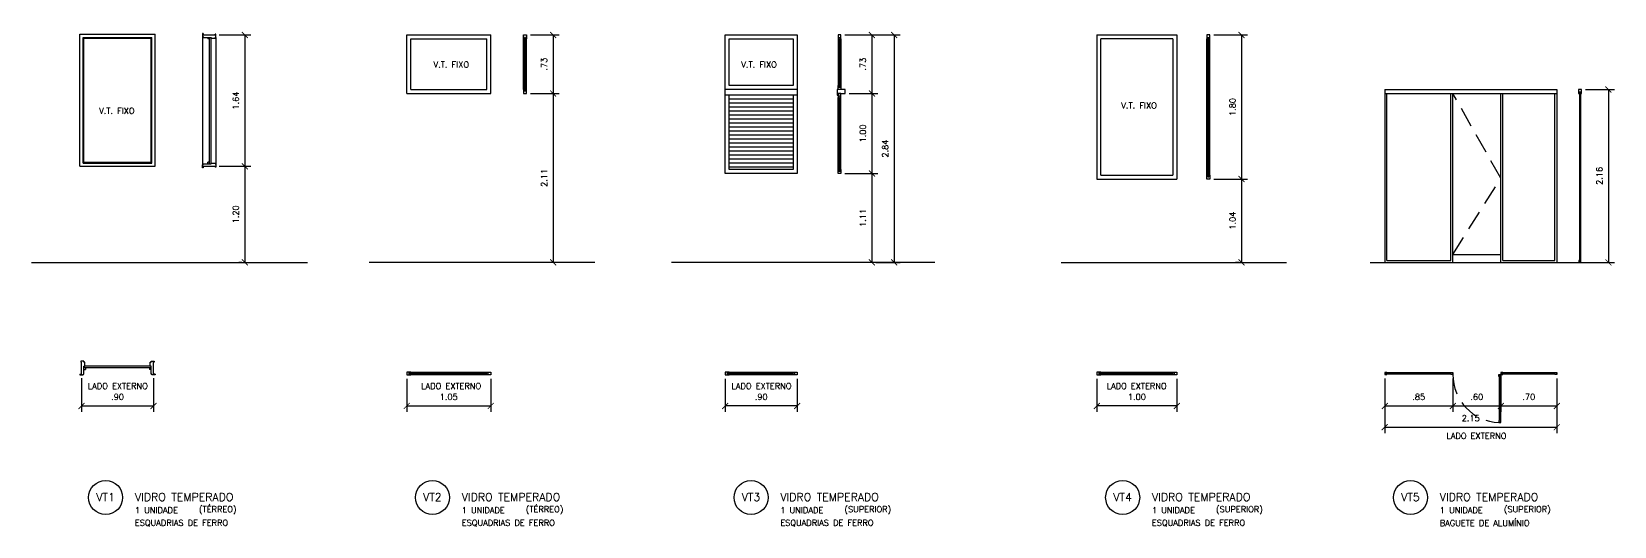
# Model space of a CAD drawing. Header units: millimetres. Extents: x 193 to 586, y 108 to 133.
# Drawn here: x 457.36 to 477.14, y 125.86 to 132.04 of the extents above; entities that cross this region are included whole.
import ezdxf

# ---------------------------------------------------------------- set-up
doc = ezdxf.new("R2010")
doc.units = ezdxf.units.MM
doc.linetypes.add('HIDDEN', pattern=[0.375, 0.25, -0.125])
for name, color, linetype in [('CAIX', 2, 'Continuous'), ('CAIXN', 7, 'Continuous'), ('COTAS', 1, 'Continuous'), ('LPROJ', 7, 'HIDDEN'), ('LVISTA01', 8, 'Continuous'), ('LVISTA02', 1, 'Continuous'), ('REVEST', 2, 'Continuous')]:
    doc.layers.add(name, color=color, linetype=linetype)
doc.styles.add('100-50', font='romans.shx', dxfattribs={"height": 0.125})
doc.styles.add('60-50', font='romans.shx', dxfattribs={"height": 0.075})
doc.dimstyles.new('50', dxfattribs={"dimtxt": 0.1, "dimasz": 2.5, "dimexe": 1.25, "dimexo": 0.625, "dimgap": 0.075, "dimtad": 1, "dimzin": 0, "dimdsep": 46, "dimtxsty": '60-50', "dimcen": 2.5, "dimclrt": 3, "dimadec": 0, "dimazin": 0, "dimtfac": 1, "dimtmove": 0, "dimatfit": 3, "dimfxl": 1, "dimarcsym": 0})

# ---------------------------------------------------------------- blocks, each defined once
blk = doc.blocks.new('_ARCHTICK')
at = {"color": 0, "linetype": 'ByBlock', "const_width": 0.15}
blk.add_lwpolyline([(-0.5, -0.5), (0.5, 0.5)], dxfattribs=at)
blk = doc.blocks.new('*D160')
at = {"color": 0, "linetype": 'ByBlock'}
for p, q in [((216.039, 234.79), (216.434, 234.79)), ((216.359, 234.79), (216.359, 233.15)), ((216.039, 233.15), (216.434, 233.15))]:
    blk.add_line(p, q, dxfattribs=at)
at = {"layer": 'DEFPOINTS', "color": 0, "linetype": 'ByBlock'}
for p in [(215.989, 234.79), (215.989, 233.15), (216.359, 233.15)]:
    blk.add_point(p, dxfattribs=at)
at = {"color": 0, "linetype": 'ByBlock', "xscale": 0.075, "yscale": 0.075, "zscale": 0.075}
for p, rotation in [((216.359, 234.79), 90), ((216.359, 233.15), 270)]:
    blk.add_blockref('_ARCHTICK', p, dxfattribs=dict(at, rotation=rotation))
at = {"color": 3, "linetype": 'ByBlock', "insert": (216.246, 233.97), "char_height": 0.075, "attachment_point": 5, "rotation": 90, "style": '60-50'}
blk.add_mtext('1.64', dxfattribs=at)
blk = doc.blocks.new('*D161')
at = {"color": 0, "linetype": 'ByBlock'}
for p, q in [((216.359, 233.15), (216.359, 231.95)), ((216.323, 231.95), (216.284, 231.95))]:
    blk.add_line(p, q, dxfattribs=at)
at = {"layer": 'DEFPOINTS', "color": 0, "linetype": 'ByBlock'}
for p in [(215.989, 233.15), (216.359, 231.95), (216.373, 231.95)]:
    blk.add_point(p, dxfattribs=at)
at = {"color": 0, "linetype": 'ByBlock', "xscale": 0.075, "yscale": 0.075, "zscale": 0.075}
for p, rotation in [((216.359, 233.15), 90), ((216.359, 231.95), 270)]:
    blk.add_blockref('_ARCHTICK', p, dxfattribs=dict(at, rotation=rotation))
at = {"color": 3, "linetype": 'ByBlock', "insert": (216.246, 232.55), "char_height": 0.075, "attachment_point": 5, "rotation": 90, "style": '60-50'}
blk.add_mtext('1.20', dxfattribs=at)
blk = doc.blocks.new('*D162')
at = {"color": 0, "linetype": 'ByBlock'}
for p, q in [((214.318, 230.504), (214.318, 230.081)), ((215.218, 230.504), (215.218, 230.081)), ((214.318, 230.156), (215.218, 230.156))]:
    blk.add_line(p, q, dxfattribs=at)
at = {"layer": 'DEFPOINTS', "color": 0, "linetype": 'ByBlock'}
for p in [(214.318, 230.554), (215.218, 230.554), (215.218, 230.156)]:
    blk.add_point(p, dxfattribs=at)
at = {"color": 0, "linetype": 'ByBlock', "xscale": 0.075, "yscale": 0.075, "zscale": 0.075, "rotation": 180}
blk.add_blockref('_ARCHTICK', (214.318, 230.156), dxfattribs=at)
at = {"color": 0, "linetype": 'ByBlock', "xscale": 0.075, "yscale": 0.075, "zscale": 0.075}
blk.add_blockref('_ARCHTICK', (215.218, 230.156), dxfattribs=at)
at = {"color": 3, "linetype": 'ByBlock', "insert": (214.768, 230.269), "char_height": 0.075, "attachment_point": 5, "style": '60-50'}
blk.add_mtext('.90', dxfattribs=at)
blk = doc.blocks.new('*D163')
at = {"color": 0, "linetype": 'ByBlock'}
for p, q in [((219.157, 234.79), (219.515, 234.79)), ((219.44, 234.79), (219.44, 234.06)), ((219.157, 234.06), (219.515, 234.06))]:
    blk.add_line(p, q, dxfattribs=at)
at = {"layer": 'DEFPOINTS', "color": 0, "linetype": 'ByBlock'}
for p in [(219.107, 234.79), (219.107, 234.06), (219.44, 234.06)]:
    blk.add_point(p, dxfattribs=at)
at = {"color": 0, "linetype": 'ByBlock', "xscale": 0.075, "yscale": 0.075, "zscale": 0.075}
for p, rotation in [((219.44, 234.79), 90), ((219.44, 234.06), 270)]:
    blk.add_blockref('_ARCHTICK', p, dxfattribs=dict(at, rotation=rotation))
at = {"color": 3, "linetype": 'ByBlock', "insert": (219.327, 234.425), "char_height": 0.075, "attachment_point": 5, "rotation": 90, "style": '60-50'}
blk.add_mtext('.73', dxfattribs=at)
blk = doc.blocks.new('*D164')
at = {"color": 0, "linetype": 'ByBlock'}
for p, q in [((219.44, 234.06), (219.44, 231.95)), ((219.41, 231.95), (219.365, 231.95))]:
    blk.add_line(p, q, dxfattribs=at)
at = {"layer": 'DEFPOINTS', "color": 0, "linetype": 'ByBlock'}
for p in [(219.107, 234.06), (219.44, 231.95), (219.46, 231.95)]:
    blk.add_point(p, dxfattribs=at)
at = {"color": 0, "linetype": 'ByBlock', "xscale": 0.075, "yscale": 0.075, "zscale": 0.075}
for p, rotation in [((219.44, 234.06), 90), ((219.44, 231.95), 270)]:
    blk.add_blockref('_ARCHTICK', p, dxfattribs=dict(at, rotation=rotation))
at = {"color": 3, "linetype": 'ByBlock', "insert": (219.327, 233.005), "char_height": 0.075, "attachment_point": 5, "rotation": 90, "style": '60-50'}
blk.add_mtext('2.11', dxfattribs=at)
blk = doc.blocks.new('*D165')
at = {"color": 0, "linetype": 'ByBlock'}
for p, q in [((217.611, 230.494), (217.611, 230.081)), ((218.661, 230.494), (218.661, 230.081)), ((217.611, 230.156), (218.661, 230.156))]:
    blk.add_line(p, q, dxfattribs=at)
at = {"layer": 'DEFPOINTS', "color": 0, "linetype": 'ByBlock'}
for p in [(217.611, 230.544), (218.661, 230.544), (218.661, 230.156)]:
    blk.add_point(p, dxfattribs=at)
at = {"color": 0, "linetype": 'ByBlock', "xscale": 0.075, "yscale": 0.075, "zscale": 0.075, "rotation": 180}
blk.add_blockref('_ARCHTICK', (217.611, 230.156), dxfattribs=at)
at = {"color": 0, "linetype": 'ByBlock', "xscale": 0.075, "yscale": 0.075, "zscale": 0.075}
blk.add_blockref('_ARCHTICK', (218.661, 230.156), dxfattribs=at)
at = {"color": 3, "linetype": 'ByBlock', "insert": (218.136, 230.269), "char_height": 0.075, "attachment_point": 5, "style": '60-50'}
blk.add_mtext('1.05', dxfattribs=at)
blk = doc.blocks.new('*D166')
at = {"color": 0, "linetype": 'ByBlock'}
for p, q in [((220.707, 230.494), (220.707, 230.081)), ((221.607, 230.494), (221.607, 230.081)), ((221.607, 230.156), (220.707, 230.156))]:
    blk.add_line(p, q, dxfattribs=at)
at = {"layer": 'DEFPOINTS', "color": 0, "linetype": 'ByBlock'}
for p in [(220.707, 230.544), (221.607, 230.544), (220.707, 230.156)]:
    blk.add_point(p, dxfattribs=at)
at = {"color": 0, "linetype": 'ByBlock', "xscale": 0.075, "yscale": 0.075, "zscale": 0.075}
for p, rotation in [((220.707, 230.156), 179.9999999999928), ((221.607, 230.156), 359.9999999999928)]:
    blk.add_blockref('_ARCHTICK', p, dxfattribs=dict(at, rotation=rotation))
at = {"color": 3, "linetype": 'ByBlock', "insert": (221.157, 230.269), "char_height": 0.075, "attachment_point": 5, "style": '60-50'}
blk.add_mtext('.90', dxfattribs=at)
blk = doc.blocks.new('*D167')
at = {"color": 0, "linetype": 'ByBlock'}
for p, q in [((222.201, 234.79), (222.615, 234.79)), ((222.54, 234.79), (222.54, 234.06)), ((222.254, 234.06), (222.615, 234.06))]:
    blk.add_line(p, q, dxfattribs=at)
at = {"layer": 'DEFPOINTS', "color": 0, "linetype": 'ByBlock'}
for p in [(222.151, 234.79), (222.204, 234.06), (222.54, 234.06)]:
    blk.add_point(p, dxfattribs=at)
at = {"color": 0, "linetype": 'ByBlock', "xscale": 0.075, "yscale": 0.075, "zscale": 0.075}
for p, rotation in [((222.54, 234.79), 90), ((222.54, 234.06), 270)]:
    blk.add_blockref('_ARCHTICK', p, dxfattribs=dict(at, rotation=rotation))
at = {"color": 3, "linetype": 'ByBlock', "insert": (222.427, 234.425), "char_height": 0.075, "attachment_point": 5, "rotation": 90, "style": '60-50'}
blk.add_mtext('.73', dxfattribs=at)
blk = doc.blocks.new('*D168')
at = {"color": 0, "linetype": 'ByBlock'}
for p, q in [((222.54, 234.06), (222.54, 233.06)), ((222.201, 233.06), (222.615, 233.06))]:
    blk.add_line(p, q, dxfattribs=at)
at = {"layer": 'DEFPOINTS', "color": 0, "linetype": 'ByBlock'}
for p in [(222.204, 234.06), (222.151, 233.06), (222.54, 233.06)]:
    blk.add_point(p, dxfattribs=at)
at = {"color": 0, "linetype": 'ByBlock', "xscale": 0.075, "yscale": 0.075, "zscale": 0.075}
for p, rotation in [((222.54, 234.06), 90), ((222.54, 233.06), 270)]:
    blk.add_blockref('_ARCHTICK', p, dxfattribs=dict(at, rotation=rotation))
at = {"color": 3, "linetype": 'ByBlock', "insert": (222.427, 233.56), "char_height": 0.075, "attachment_point": 5, "rotation": 90, "style": '60-50'}
blk.add_mtext('1.00', dxfattribs=at)
blk = doc.blocks.new('*D169')
at = {"color": 0, "linetype": 'ByBlock'}
for p, q in [((222.54, 233.06), (222.54, 231.95)), ((222.547, 231.95), (222.465, 231.95))]:
    blk.add_line(p, q, dxfattribs=at)
at = {"layer": 'DEFPOINTS', "color": 0, "linetype": 'ByBlock'}
for p in [(222.151, 233.06), (222.54, 231.95), (222.597, 231.95)]:
    blk.add_point(p, dxfattribs=at)
at = {"color": 0, "linetype": 'ByBlock', "xscale": 0.075, "yscale": 0.075, "zscale": 0.075}
for p, rotation in [((222.54, 233.06), 90), ((222.54, 231.95), 270)]:
    blk.add_blockref('_ARCHTICK', p, dxfattribs=dict(at, rotation=rotation))
at = {"color": 3, "linetype": 'ByBlock', "insert": (222.427, 232.505), "char_height": 0.075, "attachment_point": 5, "rotation": 90, "style": '60-50'}
blk.add_mtext('1.11', dxfattribs=at)
blk = doc.blocks.new('*D170')
at = {"color": 0, "linetype": 'ByBlock'}
for p, q in [((222.59, 234.79), (222.894, 234.79)), ((222.819, 234.79), (222.819, 231.95)), ((222.59, 231.95), (222.894, 231.95))]:
    blk.add_line(p, q, dxfattribs=at)
at = {"layer": 'DEFPOINTS', "color": 0, "linetype": 'ByBlock'}
for p in [(222.54, 234.79), (222.54, 231.95), (222.819, 231.95)]:
    blk.add_point(p, dxfattribs=at)
at = {"color": 0, "linetype": 'ByBlock', "xscale": 0.075, "yscale": 0.075, "zscale": 0.075}
for p, rotation in [((222.819, 234.79), 90), ((222.819, 231.95), 270)]:
    blk.add_blockref('_ARCHTICK', p, dxfattribs=dict(at, rotation=rotation))
at = {"color": 3, "linetype": 'ByBlock', "insert": (222.706, 233.37), "char_height": 0.075, "attachment_point": 5, "rotation": 90, "style": '60-50'}
blk.add_mtext('2.84', dxfattribs=at)
blk = doc.blocks.new('*D171')
at = {"color": 0, "linetype": 'ByBlock'}
for p, q in [((223.77, 230.494), (223.77, 230.081)), ((224.77, 230.494), (224.77, 230.081)), ((224.77, 230.156), (223.77, 230.156))]:
    blk.add_line(p, q, dxfattribs=at)
at = {"layer": 'DEFPOINTS', "color": 0, "linetype": 'ByBlock'}
for p in [(223.77, 230.544), (224.77, 230.544), (223.77, 230.156)]:
    blk.add_point(p, dxfattribs=at)
at = {"color": 0, "linetype": 'ByBlock', "xscale": 0.075, "yscale": 0.075, "zscale": 0.075, "rotation": 180}
blk.add_blockref('_ARCHTICK', (223.77, 230.156), dxfattribs=at)
at = {"color": 0, "linetype": 'ByBlock', "xscale": 0.075, "yscale": 0.075, "zscale": 0.075}
blk.add_blockref('_ARCHTICK', (224.77, 230.156), dxfattribs=at)
at = {"color": 3, "linetype": 'ByBlock', "insert": (224.27, 230.269), "char_height": 0.075, "attachment_point": 5, "style": '60-50'}
blk.add_mtext('1.00', dxfattribs=at)
blk = doc.blocks.new('*D172')
at = {"color": 0, "linetype": 'ByBlock'}
for p, q in [((225.231, 234.79), (225.653, 234.79)), ((225.578, 234.79), (225.578, 232.99)), ((225.231, 232.99), (225.653, 232.99))]:
    blk.add_line(p, q, dxfattribs=at)
at = {"layer": 'DEFPOINTS', "color": 0, "linetype": 'ByBlock'}
for p in [(225.181, 234.79), (225.181, 232.99), (225.578, 232.99)]:
    blk.add_point(p, dxfattribs=at)
at = {"color": 0, "linetype": 'ByBlock', "xscale": 0.075, "yscale": 0.075, "zscale": 0.075}
for p, rotation in [((225.578, 234.79), 90), ((225.578, 232.99), 270)]:
    blk.add_blockref('_ARCHTICK', p, dxfattribs=dict(at, rotation=rotation))
at = {"color": 3, "linetype": 'ByBlock', "insert": (225.466, 233.89), "char_height": 0.075, "attachment_point": 5, "rotation": 90, "style": '60-50'}
blk.add_mtext('1.80', dxfattribs=at)
blk = doc.blocks.new('*D173')
at = {"color": 0, "linetype": 'ByBlock'}
for p, q in [((225.578, 232.99), (225.578, 231.95)), ((225.546, 231.95), (225.503, 231.95))]:
    blk.add_line(p, q, dxfattribs=at)
at = {"layer": 'DEFPOINTS', "color": 0, "linetype": 'ByBlock'}
for p in [(225.181, 232.99), (225.578, 231.95), (225.596, 231.95)]:
    blk.add_point(p, dxfattribs=at)
at = {"color": 0, "linetype": 'ByBlock', "xscale": 0.075, "yscale": 0.075, "zscale": 0.075}
for p, rotation in [((225.578, 232.99), 90), ((225.578, 231.95), 270)]:
    blk.add_blockref('_ARCHTICK', p, dxfattribs=dict(at, rotation=rotation))
at = {"color": 3, "linetype": 'ByBlock', "insert": (225.466, 232.47), "char_height": 0.075, "attachment_point": 5, "rotation": 90, "style": '60-50'}
blk.add_mtext('1.04', dxfattribs=at)
blk = doc.blocks.new('*D174')
at = {"color": 0, "linetype": 'ByBlock'}
for p, q in [((226.321, 230.499), (226.321, 230.081)), ((227.171, 230.499), (227.171, 230.081)), ((226.321, 230.156), (227.171, 230.156))]:
    blk.add_line(p, q, dxfattribs=at)
at = {"layer": 'DEFPOINTS', "color": 0, "linetype": 'ByBlock'}
for p in [(226.321, 230.549), (227.171, 230.549), (227.171, 230.156)]:
    blk.add_point(p, dxfattribs=at)
at = {"color": 0, "linetype": 'ByBlock', "xscale": 0.075, "yscale": 0.075, "zscale": 0.075, "rotation": 180}
blk.add_blockref('_ARCHTICK', (226.321, 230.156), dxfattribs=at)
at = {"color": 0, "linetype": 'ByBlock', "xscale": 0.075, "yscale": 0.075, "zscale": 0.075}
blk.add_blockref('_ARCHTICK', (227.171, 230.156), dxfattribs=at)
at = {"color": 3, "linetype": 'ByBlock', "insert": (226.746, 230.269), "char_height": 0.075, "attachment_point": 5, "style": '60-50'}
blk.add_mtext('.85', dxfattribs=at)
blk = doc.blocks.new('*D175')
at = {"color": 0, "linetype": 'ByBlock'}
for p, q in [((227.771, 230.524), (227.771, 230.081)), ((227.171, 230.156), (227.771, 230.156))]:
    blk.add_line(p, q, dxfattribs=at)
at = {"layer": 'DEFPOINTS', "color": 0, "linetype": 'ByBlock'}
for p in [(227.171, 230.549), (227.771, 230.574), (227.771, 230.156)]:
    blk.add_point(p, dxfattribs=at)
at = {"color": 0, "linetype": 'ByBlock', "xscale": 0.075, "yscale": 0.075, "zscale": 0.075, "rotation": 180}
blk.add_blockref('_ARCHTICK', (227.171, 230.156), dxfattribs=at)
at = {"color": 0, "linetype": 'ByBlock', "xscale": 0.075, "yscale": 0.075, "zscale": 0.075}
blk.add_blockref('_ARCHTICK', (227.771, 230.156), dxfattribs=at)
at = {"color": 3, "linetype": 'ByBlock', "insert": (227.471, 230.269), "char_height": 0.075, "attachment_point": 5, "style": '60-50'}
blk.add_mtext('.60', dxfattribs=at)
blk = doc.blocks.new('*D176')
at = {"color": 0, "linetype": 'ByBlock'}
for p, q in [((228.471, 230.499), (228.471, 230.081)), ((227.771, 230.156), (228.471, 230.156))]:
    blk.add_line(p, q, dxfattribs=at)
at = {"layer": 'DEFPOINTS', "color": 0, "linetype": 'ByBlock'}
for p in [(227.771, 230.574), (228.471, 230.549), (228.471, 230.156)]:
    blk.add_point(p, dxfattribs=at)
at = {"color": 0, "linetype": 'ByBlock', "xscale": 0.075, "yscale": 0.075, "zscale": 0.075, "rotation": 180}
blk.add_blockref('_ARCHTICK', (227.771, 230.156), dxfattribs=at)
at = {"color": 0, "linetype": 'ByBlock', "xscale": 0.075, "yscale": 0.075, "zscale": 0.075}
blk.add_blockref('_ARCHTICK', (228.471, 230.156), dxfattribs=at)
at = {"color": 3, "linetype": 'ByBlock', "insert": (228.121, 230.269), "char_height": 0.075, "attachment_point": 5, "style": '60-50'}
blk.add_mtext('.70', dxfattribs=at)
blk = doc.blocks.new('*D177')
at = {"color": 0, "linetype": 'ByBlock'}
for p, q in [((226.321, 230.106), (226.321, 229.816)), ((228.471, 230.106), (228.471, 229.816)), ((226.321, 229.891), (228.471, 229.891))]:
    blk.add_line(p, q, dxfattribs=at)
at = {"layer": 'DEFPOINTS', "color": 0, "linetype": 'ByBlock'}
for p in [(226.321, 230.156), (228.471, 230.156), (228.471, 229.891)]:
    blk.add_point(p, dxfattribs=at)
at = {"color": 0, "linetype": 'ByBlock', "xscale": 0.075, "yscale": 0.075, "zscale": 0.075, "rotation": 180}
blk.add_blockref('_ARCHTICK', (226.321, 229.891), dxfattribs=at)
at = {"color": 0, "linetype": 'ByBlock', "xscale": 0.075, "yscale": 0.075, "zscale": 0.075}
blk.add_blockref('_ARCHTICK', (228.471, 229.891), dxfattribs=at)
at = {"color": 3, "linetype": 'ByBlock', "insert": (227.396, 230.004), "char_height": 0.075, "attachment_point": 5, "style": '60-50'}
blk.add_mtext('2.15', dxfattribs=at)
blk = doc.blocks.new('*D178')
at = {"color": 0, "linetype": 'ByBlock'}
for p, q in [((228.828, 234.11), (229.19, 234.11)), ((229.115, 234.11), (229.115, 231.95)), ((228.823, 231.95), (229.19, 231.95))]:
    blk.add_line(p, q, dxfattribs=at)
at = {"layer": 'DEFPOINTS', "color": 0, "linetype": 'ByBlock'}
for p in [(228.778, 234.11), (228.773, 231.95), (229.115, 231.95)]:
    blk.add_point(p, dxfattribs=at)
at = {"color": 0, "linetype": 'ByBlock', "xscale": 0.075, "yscale": 0.075, "zscale": 0.075}
for p, rotation in [((229.115, 234.11), 90), ((229.115, 231.95), 270)]:
    blk.add_blockref('_ARCHTICK', p, dxfattribs=dict(at, rotation=rotation))
at = {"color": 3, "linetype": 'ByBlock', "insert": (229.003, 233.03), "char_height": 0.075, "attachment_point": 5, "rotation": 90, "style": '60-50'}
blk.add_mtext('2.16', dxfattribs=at)

msp = doc.modelspace()

# ---------------------------------------------------------------- linework, layer by layer
at = {"layer": 'CAIX'}
for p, q in [((459.5051, 132.0196), (459.5051, 131.9996)), ((459.5051, 131.9996), (459.6551, 131.9996)), ((459.5051, 131.9696), (459.5051, 131.9696)), ((459.5651, 131.9696), (459.5651, 131.9496)), ((459.5851, 131.9496), (459.5651, 131.9496)), ((459.5851, 130.3896), (459.5851, 131.9696)), ((459.6051, 130.3996), (459.6051, 131.9596)), ((459.6551, 131.9996), (459.6551, 132.0096)), ((463.5184, 131.9496), (463.5184, 131.3197)), ((463.5334, 131.9496), (463.5334, 131.3197)), ((467.4474, 131.9496), (467.4474, 131.3697)), ((467.4624, 131.9496), (467.4624, 131.3697)), ((472.0577, 130.2496), (472.0577, 131.9496)), ((472.0727, 130.2496), (472.0727, 131.9496)), ((467.4474, 130.3196), (467.4474, 131.2197)), ((467.4624, 130.3196), (467.4624, 131.2197)), ((476.7008, 131.2697), (476.7008, 129.1846)), ((476.7158, 131.2697), (476.7158, 129.1846)), ((459.5051, 130.3596), (459.6551, 130.3596)), ((459.5051, 130.3596), (459.5051, 130.3396)), ((459.5651, 130.3896), (459.5651, 130.4096)), ((459.5851, 130.4096), (459.5651, 130.4096)), ((459.6551, 130.3596), (459.6551, 130.3496)), ((457.9641, 127.7635), (457.9841, 127.7635)), ((457.9741, 127.9135), (457.9841, 127.9135)), ((457.9841, 127.7635), (457.9841, 127.9135)), ((458.8541, 127.8435), (458.0141, 127.8435)), ((458.0141, 127.8235), (458.0341, 127.8235)), ((458.0141, 127.7635), (458.0141, 127.7635)), ((458.8441, 127.8635), (458.0241, 127.8635)), ((458.0341, 127.8435), (458.0341, 127.8235)), ((458.8341, 127.8435), (458.8341, 127.8235)), ((458.8541, 127.8235), (458.8341, 127.8235)), ((458.8841, 127.7635), (458.8841, 127.9135)), ((458.8941, 127.9135), (458.8841, 127.9135)), ((458.9041, 127.7635), (458.8841, 127.7635)), ((463.0479, 127.7785), (462.0979, 127.7785)), ((463.0479, 127.7635), (462.0979, 127.7635)), ((463.0479, 127.7885), (463.0979, 127.7885)), ((463.0479, 127.7785), (463.0479, 127.7885)), ((463.0679, 127.7785), (463.0479, 127.7785)), ((463.0479, 127.7535), (463.0479, 127.7635)), ((463.0479, 127.7635), (463.0679, 127.7635)), ((463.0679, 127.7635), (463.0679, 127.7785)), ((463.0979, 127.7885), (463.0979, 127.7535)), ((466.8786, 127.7785), (466.0786, 127.7785)), ((466.8786, 127.7635), (466.0786, 127.7635)), ((466.8786, 127.7885), (466.9286, 127.7885)), ((466.8786, 127.7785), (466.8786, 127.7885)), ((466.8986, 127.7785), (466.8786, 127.7785)), ((466.8786, 127.7535), (466.8786, 127.7635)), ((466.8786, 127.7635), (466.8986, 127.7635)), ((466.8986, 127.7635), (466.8986, 127.7785)), ((466.9286, 127.7885), (466.9286, 127.7535)), ((471.6223, 127.7785), (470.7223, 127.7785)), ((471.6223, 127.7635), (470.7223, 127.7635)), ((471.6223, 127.7885), (471.6723, 127.7885)), ((471.6223, 127.7785), (471.6223, 127.7885)), ((471.6423, 127.7785), (471.6223, 127.7785)), ((471.6223, 127.7535), (471.6223, 127.7635)), ((471.6223, 127.7635), (471.6423, 127.7635)), ((471.6423, 127.7635), (471.6423, 127.7785)), ((471.6723, 127.7885), (471.6723, 127.7535)), ((475.0944, 127.7785), (474.2944, 127.7785)), ((475.0944, 127.7635), (474.2944, 127.7635)), ((476.3944, 127.7785), (475.7444, 127.7785)), ((476.3944, 127.7635), (475.7444, 127.7635)), ((463.0979, 127.7535), (463.0479, 127.7535)), ((466.9286, 127.7535), (466.8786, 127.7535)), ((471.6723, 127.7535), (471.6223, 127.7535)), ((475.6994, 127.7335), (475.6994, 127.184)), ((475.7144, 127.7335), (475.7144, 127.184))]:
    msp.add_line(p, q, dxfattribs=at)
at = {"layer": 'CAIX', "color": 1}
for p, q in [((463.5084, 131.3197), (463.5084, 131.9472)), ((463.5434, 131.3197), (463.5434, 131.9472)), ((467.4374, 131.9496), (467.4374, 131.3697)), ((467.4724, 131.9496), (467.4724, 131.3697)), ((472.0477, 130.2496), (472.0477, 131.9496)), ((472.0827, 130.2496), (472.0827, 131.9496)), ((467.4374, 130.3196), (467.4374, 131.2197)), ((467.4724, 130.3196), (467.4724, 131.2197)), ((462.0979, 127.7885), (463.0479, 127.7885)), ((466.0786, 127.7885), (466.8786, 127.7885)), ((470.7223, 127.7885), (471.6223, 127.7885)), ((463.0479, 127.7535), (462.0979, 127.7535)), ((466.8786, 127.7535), (466.0786, 127.7535)), ((471.6223, 127.7535), (470.7223, 127.7535))]:
    msp.add_line(p, q, dxfattribs=at)
at = {"layer": 'CAIX'}
for points in [[(459.5051, 132.0196), (459.4951, 132.0196), (459.4951, 131.9796), (459.5051, 131.9796), (459.5051, 131.9696), (459.6051, 131.9696), (459.6051, 131.9596), (459.6551, 131.9596), (459.6551, 131.9696), (459.6651, 131.9696), (459.6651, 132.0096), (459.6551, 132.0096)], [(459.5051, 130.3396), (459.4951, 130.3396), (459.4951, 130.3796), (459.5051, 130.3796), (459.5051, 130.3896), (459.6051, 130.3896), (459.6051, 130.3996), (459.6551, 130.3996), (459.6551, 130.3896), (459.6651, 130.3896), (459.6651, 130.3496), (459.6551, 130.3496)], [(476.7008, 129.1646), (476.7008, 129.1846), (476.6958, 129.1846), (476.6958, 129.1596), (476.7208, 129.1596), (476.7208, 129.1846), (476.7158, 129.1846), (476.7158, 129.1646), (476.7008, 129.1646)], [(457.9641, 127.7635), (457.9641, 127.7535), (458.0041, 127.7535), (458.0041, 127.7635), (458.0141, 127.7635), (458.0141, 127.8635), (458.0241, 127.8635), (458.0241, 127.9135), (458.0141, 127.9135), (458.0141, 127.9235), (457.9741, 127.9235), (457.9741, 127.9135)], [(458.9041, 127.7635), (458.9041, 127.7535), (458.8641, 127.7535), (458.8641, 127.7635), (458.8541, 127.7635), (458.8541, 127.8635), (458.8441, 127.8635), (458.8441, 127.9135), (458.8541, 127.9135), (458.8541, 127.9235), (458.8941, 127.9235), (458.8941, 127.9135)], [(474.2744, 127.7785), (474.2944, 127.7785), (474.2944, 127.7835), (474.2694, 127.7835), (474.2694, 127.7585), (474.2944, 127.7585), (474.2944, 127.7635), (474.2744, 127.7635), (474.2744, 127.7785)], [(475.1144, 127.7785), (475.0944, 127.7785), (475.0944, 127.7835), (475.1194, 127.7835), (475.1194, 127.7585), (475.0944, 127.7585), (475.0944, 127.7635), (475.1144, 127.7635), (475.1144, 127.7785)], [(475.6994, 127.7535), (475.6994, 127.7335), (475.6944, 127.7335), (475.6944, 127.7585), (475.7194, 127.7585), (475.7194, 127.7335), (475.7144, 127.7335), (475.7144, 127.7535), (475.6994, 127.7535)], [(475.7244, 127.7785), (475.7444, 127.7785), (475.7444, 127.7835), (475.7194, 127.7835), (475.7194, 127.7585), (475.7444, 127.7585), (475.7444, 127.7635), (475.7244, 127.7635), (475.7244, 127.7785)], [(476.4144, 127.7785), (476.3944, 127.7785), (476.3944, 127.7835), (476.4194, 127.7835), (476.4194, 127.7585), (476.3944, 127.7585), (476.3944, 127.7635), (476.4144, 127.7635), (476.4144, 127.7785)], [(475.6994, 127.164), (475.6994, 127.184), (475.6944, 127.184), (475.6944, 127.159), (475.7194, 127.159), (475.7194, 127.184), (475.7144, 127.184), (475.7144, 127.164), (475.6994, 127.164)]]:
    msp.add_lwpolyline(points, dxfattribs=at)
for points in [[(463.5434, 131.9996), (463.5434, 131.9496), (463.5334, 131.9496), (463.5334, 131.9696), (463.5184, 131.9696), (463.5184, 131.9496), (463.5084, 131.9496), (463.5084, 131.9996)], [(467.4374, 131.9996), (467.4374, 131.9496), (467.4474, 131.9496), (467.4474, 131.9696), (467.4624, 131.9696), (467.4624, 131.9496), (467.4724, 131.9496), (467.4724, 131.9996)], [(472.0477, 131.9996), (472.0477, 131.9496), (472.0577, 131.9496), (472.0577, 131.9696), (472.0727, 131.9696), (472.0727, 131.9496), (472.0827, 131.9496), (472.0827, 131.9996)], [(463.5434, 131.2697), (463.5434, 131.3197), (463.5334, 131.3197), (463.5334, 131.2997), (463.5184, 131.2997), (463.5184, 131.3197), (463.5084, 131.3197), (463.5084, 131.2697)], [(467.4249, 131.3197), (467.4249, 131.2497), (467.4349, 131.2497), (467.4349, 131.2697), (467.5249, 131.2697), (467.5249, 131.3197)], [(467.4374, 131.3197), (467.4374, 131.3697), (467.4474, 131.3697), (467.4474, 131.3497), (467.4624, 131.3497), (467.4624, 131.3697), (467.4724, 131.3697), (467.4724, 131.3197)], [(476.6908, 131.3197), (476.6908, 131.2697), (476.7008, 131.2697), (476.7008, 131.2897), (476.7158, 131.2897), (476.7158, 131.2697), (476.7258, 131.2697), (476.7258, 131.3197)], [(467.4374, 131.2697), (467.4374, 131.2197), (467.4474, 131.2197), (467.4474, 131.2397), (467.4624, 131.2397), (467.4624, 131.2197), (467.4724, 131.2197), (467.4724, 131.2697)], [(467.4374, 130.2696), (467.4374, 130.3196), (467.4474, 130.3196), (467.4474, 130.2996), (467.4624, 130.2996), (467.4624, 130.3196), (467.4724, 130.3196), (467.4724, 130.2696)], [(472.0477, 130.1996), (472.0477, 130.2496), (472.0577, 130.2496), (472.0577, 130.2296), (472.0727, 130.2296), (472.0727, 130.2496), (472.0827, 130.2496), (472.0827, 130.1996)], [(462.0779, 127.7785), (462.0979, 127.7785), (462.0979, 127.7885), (462.0479, 127.7885), (462.0479, 127.7535), (462.0979, 127.7535), (462.0979, 127.7635), (462.0779, 127.7635)], [(466.0586, 127.7785), (466.0786, 127.7785), (466.0786, 127.7885), (466.0286, 127.7885), (466.0286, 127.7535), (466.0786, 127.7535), (466.0786, 127.7635), (466.0586, 127.7635)], [(470.7023, 127.7785), (470.7223, 127.7785), (470.7223, 127.7885), (470.6723, 127.7885), (470.6723, 127.7535), (470.7223, 127.7535), (470.7223, 127.7635), (470.7023, 127.7635)]]:
    msp.add_lwpolyline(points, close=True, dxfattribs=at)
at = {"layer": 'CAIX', "color": 8, "linetype": 'HIDDEN'}
msp.add_arc((475.7194, 127.7585), 0.6, 180, 267.61207, dxfattribs=at)
at = {"layer": 'CAIXN', "color": 8, "ltscale": 0.5}
for centre in [(458.2862, 126.2228), (462.37, 126.2228), (466.3507, 126.2228), (470.9944, 126.2228), (474.5915, 126.2228)]:
    msp.add_circle(centre, 0.2125, dxfattribs=at)
at = {"layer": 'LPROJ'}
for p, q in [((475.7194, 130.2096), (475.1194, 131.2697)), ((475.1194, 129.2596), (475.7194, 130.2096))]:
    msp.add_line(p, q, dxfattribs=at)
at = {"layer": 'LVISTA01'}
for p, q in [((458.0141, 130.4096), (458.0141, 131.9596)), ((458.0141, 131.9596), (458.8541, 131.9596)), ((458.8541, 130.4096), (458.8541, 131.9596)), ((462.0979, 131.9496), (463.0479, 131.9496)), ((462.0979, 131.3197), (462.0979, 131.9496)), ((463.0479, 131.3197), (463.0479, 131.9496)), ((470.7223, 130.2496), (470.7223, 131.9496)), ((471.6223, 131.9496), (470.7223, 131.9496)), ((471.6223, 131.9496), (471.6223, 130.2496)), ((462.0979, 131.3197), (463.0479, 131.3197)), ((466.8786, 131.1997), (466.0786, 131.1997)), ((466.8786, 131.1497), (466.0786, 131.1497)), ((466.8786, 131.0997), (466.0786, 131.0997)), ((466.8786, 131.0497), (466.0786, 131.0497)), ((466.8786, 130.9997), (466.0786, 130.9997)), ((466.8786, 130.9497), (466.0786, 130.9497)), ((466.8786, 130.8997), (466.0786, 130.8997)), ((466.8786, 130.8497), (466.0786, 130.8497)), ((466.8786, 130.7997), (466.0786, 130.7997)), ((466.8786, 130.7497), (466.0786, 130.7497)), ((466.8786, 130.6997), (466.0786, 130.6997)), ((466.8786, 130.6497), (466.0786, 130.6497)), ((466.8786, 130.5997), (466.0786, 130.5997)), ((466.8786, 130.5497), (466.0786, 130.5497)), ((458.0141, 130.4096), (458.8541, 130.4096)), ((466.8786, 130.4997), (466.0786, 130.4997)), ((466.8786, 130.4497), (466.0786, 130.4497)), ((466.8786, 130.3997), (466.0786, 130.3997)), ((466.8786, 130.3497), (466.0786, 130.3497)), ((470.7223, 130.2496), (471.6223, 130.2496))]:
    msp.add_line(p, q, dxfattribs=at)
at = {"layer": 'LVISTA02'}
for p, q in [((457.9641, 130.3596), (457.9641, 132.0096)), ((457.9641, 132.0096), (458.9041, 132.0096)), ((458.0041, 130.3996), (458.0041, 131.9696)), ((458.0041, 131.9696), (458.8641, 131.9696)), ((458.8641, 130.3996), (458.8641, 131.9696)), ((458.9041, 130.3596), (458.9041, 132.0096)), ((459.4951, 131.9796), (459.4951, 130.3796)), ((459.6651, 131.9696), (459.6651, 130.3896)), ((462.0479, 131.9996), (463.0979, 131.9996)), ((462.0479, 131.2697), (462.0479, 131.9996)), ((463.0979, 131.2697), (463.0979, 131.9996)), ((466.0286, 130.2696), (466.0286, 131.9996)), ((466.0286, 131.9996), (466.9286, 131.9996)), ((466.0786, 131.9496), (466.8786, 131.9496)), ((466.0786, 131.3697), (466.0786, 131.9496)), ((466.8786, 131.9496), (466.8786, 131.3697)), ((466.9286, 131.9996), (466.9286, 130.2696)), ((470.6723, 131.9996), (471.6723, 131.9996)), ((470.6723, 131.9996), (470.6723, 130.1996)), ((471.6723, 131.9996), (471.6723, 130.1996)), ((466.9286, 131.3197), (466.0286, 131.3197)), ((466.8786, 131.3697), (466.0786, 131.3697)), ((474.2694, 131.3197), (474.2694, 129.1596)), ((474.2694, 131.3197), (476.4194, 131.3197)), ((476.4194, 131.3197), (476.4194, 129.1596)), ((462.0479, 131.2697), (463.0979, 131.2697)), ((466.9286, 131.2497), (466.0286, 131.2497)), ((466.0786, 130.3196), (466.0786, 131.2497)), ((466.8786, 131.2497), (466.8786, 130.3196)), ((474.2694, 131.2697), (476.4194, 131.2697)), ((474.2944, 129.1846), (474.2944, 131.2697)), ((475.0944, 129.1846), (475.0944, 131.2697)), ((475.1194, 129.1596), (475.1194, 131.2697)), ((475.7194, 129.1596), (475.7194, 131.2697)), ((475.7444, 129.1846), (475.7444, 131.2697)), ((476.3944, 129.1846), (476.3944, 131.2697)), ((457.9641, 130.3596), (458.9041, 130.3596)), ((458.0041, 130.3996), (458.8641, 130.3996)), ((466.9286, 130.2696), (466.0286, 130.2696)), ((466.8786, 130.3196), (466.0786, 130.3196)), ((470.6723, 130.1996), (471.6723, 130.1996)), ((474.2944, 129.1846), (475.0944, 129.1846)), ((475.1194, 129.2596), (475.7194, 129.2596)), ((475.7444, 129.1846), (476.3944, 129.1846)), ((476.7158, 129.2596), (476.7008, 129.2596))]:
    msp.add_line(p, q, dxfattribs=at)
at = {"layer": 'REVEST'}
for p, q in [((457.3616, 129.1596), (460.8104, 129.1596)), ((464.3989, 129.1596), (461.5808, 129.1596)), ((468.6469, 129.1596), (465.3583, 129.1596)), ((470.2277, 129.1596), (473.0412, 129.1596)), ((474.0872, 129.1596), (476.8522, 129.1596))]:
    msp.add_line(p, q, dxfattribs=at)

# ---------------------------------------------------------------- texts
at = {"layer": 'CAIXN', "ltscale": 0.5, "char_height": 0.075, "style": '60-50'}
for s, insert, attachment_point in [('V.T. FIXO', (462.6052, 131.6297), 5), ('V.T. FIXO', (466.4508, 131.6297), 5), ('V.T. FIXO', (471.1992, 131.1187), 5), ('V.T. FIXO', (458.4262, 131.0523), 5), ('LADO EXTERNO', (458.4383, 127.6152), 5), ('LADO EXTERNO', (462.6042, 127.6152), 5), ('LADO EXTERNO', (466.4814, 127.6152), 5), ('LADO EXTERNO', (471.1692, 127.6152), 5), ('LADO EXTERNO', (475.4147, 126.9916), 5), ('1 UNIDADE', (458.6521, 126.0635), 4), ('(TÉRREO)', (459.4527, 126.0635), 4), ('1 UNIDADE', (462.7359, 126.0635), 4), ('(TÉRREO)', (463.5364, 126.0635), 4), ('1 UNIDADE', (466.7166, 126.0635), 4), ('(SUPERIOR)', (467.5171, 126.0635), 4), ('1 UNIDADE', (471.3603, 126.0635), 4), ('(SUPERIOR)', (472.1608, 126.0635), 4), ('1 UNIDADE', (474.9574, 126.0635), 4), ('(SUPERIOR)', (475.7579, 126.0635), 4), ('ESQUADRIAS DE FERRO', (458.6521, 125.9036), 4), ('ESQUADRIAS DE FERRO', (462.7359, 125.9036), 4), ('ESQUADRIAS DE FERRO', (466.7166, 125.9036), 4), ('ESQUADRIAS DE FERRO', (471.3603, 125.9036), 4), ('BAGUETE DE ALUMÍNIO', (474.9574, 125.9036), 4)]:
    msp.add_mtext(s, dxfattribs=dict(at, insert=insert, attachment_point=attachment_point))
at = {"layer": 'CAIXN', "color": 2, "ltscale": 0.5, "char_height": 0.1, "style": '100-50'}
for s, insert, attachment_point in [('VT1', (458.2852, 126.2285), 5), ('VIDRO TEMPERADO', (458.6523, 126.2285), 4), ('VT2', (462.3689, 126.2285), 5), ('VIDRO TEMPERADO', (462.736, 126.2285), 4), ('VT3', (466.3496, 126.2285), 5), ('VIDRO TEMPERADO', (466.7167, 126.2285), 4), ('VT4', (470.9933, 126.2285), 5), ('VIDRO TEMPERADO', (471.3604, 126.2285), 4), ('VT5', (474.5904, 126.2285), 5), ('VIDRO TEMPERADO', (474.9575, 126.2285), 4)]:
    msp.add_mtext(s, dxfattribs=dict(at, insert=insert, attachment_point=attachment_point))

# ---------------------------------------------------------------- dimensions: what is measured, and where the dimension line sits
at = {"layer": 'COTAS'}
for base, p1, p2, override, picture, middle, set_off in [((460.0251, 130.3596), (459.6551, 131.9996), (459.6551, 130.3596), {"dimasz": 0.075, "dimexe": 0.075, "dimexo": 0.05, "dimzin": 4, "dimblk1": 'ARCHTICK', "dimblk2": 'ARCHTICK', "dimsah": 1, "dimtmove": 2}, '*D160', (459.9126, 131.1796), (243.6665, -102.7902)), ((463.8767, 131.2697), (463.5434, 131.9996), (463.5434, 131.2697), {"dimasz": 0.075, "dimexe": 0.075, "dimexo": 0.05, "dimzin": 4, "dimblk1": 'ARCHTICK', "dimblk2": 'ARCHTICK', "dimsah": 1, "dimtmove": 2}, '*D163', (463.7642, 131.6347), (244.4368, -102.7902)), ((467.861, 131.2697), (467.4724, 131.9996), (467.5249, 131.2697), {"dimasz": 0.075, "dimexe": 0.075, "dimexo": 0.05, "dimzin": 4, "dimblk1": 'ARCHTICK', "dimblk2": 'ARCHTICK', "dimsah": 1, "dimtmove": 2}, '*D167', (467.7485, 131.6347), (245.3213, -102.7902)), ((468.14, 129.1596), (467.861, 131.9996), (467.861, 129.1596), {"dimasz": 0.075, "dimexe": 0.075, "dimexo": 0.05, "dimzin": 4, "dimblk1": 'ARCHTICK', "dimblk2": 'ARCHTICK', "dimsah": 1, "dimtmove": 2}, '*D170', (468.0275, 130.5796), (245.3213, -102.7902)), ((472.4805, 130.1996), (472.0827, 131.9996), (472.0827, 130.1996), {"dimasz": 0.075, "dimexe": 0.075, "dimexo": 0.05, "dimzin": 4, "dimblk1": 'ARCHTICK', "dimblk2": 'ARCHTICK', "dimsah": 1, "dimtmove": 2}, '*D172', (472.368, 131.0996), (246.9021, -102.7902)), ((477.0631, 129.1596), (476.7258, 131.3197), (476.7208, 129.1596), {"dimasz": 0.075, "dimexe": 0.075, "dimexo": 0.05, "dimzin": 4, "dimblk1": 'ARCHTICK', "dimblk2": 'ARCHTICK', "dimsah": 1, "dimtmove": 2}, '*D178', (476.9506, 130.2397), (247.9481, -102.7902)), ((463.8767, 129.1596), (463.5434, 131.2697), (463.8968, 129.1596), {"dimasz": 0.075, "dimexe": 0.075, "dimexo": 0.05, "dimzin": 4, "dimblk1": 'ARCHTICK', "dimblk2": 'ARCHTICK', "dimsah": 1, "dimse1": 1, "dimtmove": 2}, '*D164', (463.7642, 130.2147), (244.4368, -102.7902)), ((467.861, 130.2696), (467.5249, 131.2697), (467.4724, 130.2696), {"dimasz": 0.075, "dimexe": 0.075, "dimexo": 0.05, "dimzin": 4, "dimblk1": 'ARCHTICK', "dimblk2": 'ARCHTICK', "dimsah": 1, "dimse1": 1, "dimtmove": 2}, '*D168', (467.7485, 130.7697), (245.3213, -102.7902)), ((460.0251, 129.1596), (459.6551, 130.3596), (460.0393, 129.1596), {"dimasz": 0.075, "dimexe": 0.075, "dimexo": 0.05, "dimzin": 4, "dimblk1": 'ARCHTICK', "dimblk2": 'ARCHTICK', "dimsah": 1, "dimse1": 1, "dimtmove": 2}, '*D161', (459.9126, 129.7596), (243.6665, -102.7902)), ((467.861, 129.1596), (467.4724, 130.2696), (467.9181, 129.1596), {"dimasz": 0.075, "dimexe": 0.075, "dimexo": 0.05, "dimzin": 4, "dimblk1": 'ARCHTICK', "dimblk2": 'ARCHTICK', "dimsah": 1, "dimse1": 1, "dimtmove": 2}, '*D169', (467.7485, 129.7146), (245.3213, -102.7902)), ((472.4805, 129.1596), (472.0827, 130.1996), (472.4977, 129.1596), {"dimasz": 0.075, "dimexe": 0.075, "dimexo": 0.05, "dimzin": 4, "dimblk1": 'ARCHTICK', "dimblk2": 'ARCHTICK', "dimsah": 1, "dimse1": 1, "dimtmove": 2}, '*D173', (472.368, 129.6796), (246.9021, -102.7902))]:
    dim = msp.add_linear_dim(base=base, p1=p1, p2=p2, angle=90, dimstyle='50', override=override, dxfattribs=at)
    dim.commit()
    dim.dimension.update_dxf_attribs({"geometry": picture, "text_midpoint": middle, "insert": set_off})
for p1, p2, distance, picture, middle, set_off in [((457.9841, 127.7635), (458.8841, 127.7635), -0.3977, '*D162', (458.4341, 127.4783), (243.6665, -102.7902)), ((466.9286, 127.7535), (466.0286, 127.7535), 0.3877, '*D166', (466.4786, 127.4783), (245.3213, -102.7902)), ((474.2694, 127.3658), (476.4194, 127.3658), -0.2646, '*D177', (475.3444, 127.2137), (247.9481, -102.7902))]:
    dim = msp.add_aligned_dim(p1=p1, p2=p2, distance=distance, dimstyle='50', override={"dimasz": 0.075, "dimexe": 0.075, "dimexo": 0.05, "dimzin": 4, "dimblk1": 'ARCHTICK', "dimblk2": 'ARCHTICK', "dimsah": 1, "dimtmove": 2}, dxfattribs=at)
    dim.commit()
    dim.dimension.update_dxf_attribs({"geometry": picture, "text_midpoint": middle, "insert": set_off})
for base, p1, p2, override, picture, middle, set_off in [((475.1194, 127.3658), (474.2694, 127.7585), (475.1194, 127.7585), {"dimasz": 0.075, "dimexe": 0.075, "dimexo": 0.05, "dimzin": 4, "dimblk1": 'ARCHTICK', "dimblk2": 'ARCHTICK', "dimsah": 1, "dimtmove": 2}, '*D174', (474.6944, 127.4783), (247.9481, -102.7902)), ((475.7194, 127.3658), (475.1194, 127.7585), (475.7194, 127.7835), {"dimasz": 0.075, "dimexe": 0.075, "dimexo": 0.05, "dimzin": 4, "dimblk1": 'ARCHTICK', "dimblk2": 'ARCHTICK', "dimsah": 1, "dimse1": 1, "dimtmove": 2}, '*D175', (475.4194, 127.4783), (247.9481, -102.7902)), ((476.4194, 127.3658), (475.7194, 127.7835), (476.4194, 127.7585), {"dimasz": 0.075, "dimexe": 0.075, "dimexo": 0.05, "dimzin": 4, "dimblk1": 'ARCHTICK', "dimblk2": 'ARCHTICK', "dimsah": 1, "dimse1": 1, "dimtmove": 2}, '*D176', (476.0694, 127.4783), (247.9481, -102.7902)), ((463.0979, 127.3658), (462.0479, 127.7535), (463.0979, 127.7535), {"dimasz": 0.075, "dimexe": 0.075, "dimexo": 0.05, "dimzin": 4, "dimblk1": 'ARCHTICK', "dimblk2": 'ARCHTICK', "dimsah": 1, "dimtmove": 2}, '*D165', (462.5729, 127.4783), (244.4368, -102.7902)), ((470.6723, 127.3658), (471.6723, 127.7535), (470.6723, 127.7535), {"dimasz": 0.075, "dimexe": 0.075, "dimexo": 0.05, "dimzin": 4, "dimblk1": 'ARCHTICK', "dimblk2": 'ARCHTICK', "dimsah": 1, "dimtmove": 2}, '*D171', (471.1723, 127.4783), (246.9021, -102.7902))]:
    dim = msp.add_linear_dim(base=base, p1=p1, p2=p2, dimstyle='50', override=override, dxfattribs=at)
    dim.commit()
    dim.dimension.update_dxf_attribs({"geometry": picture, "text_midpoint": middle, "insert": set_off})

doc.saveas('drawing.dxf')
